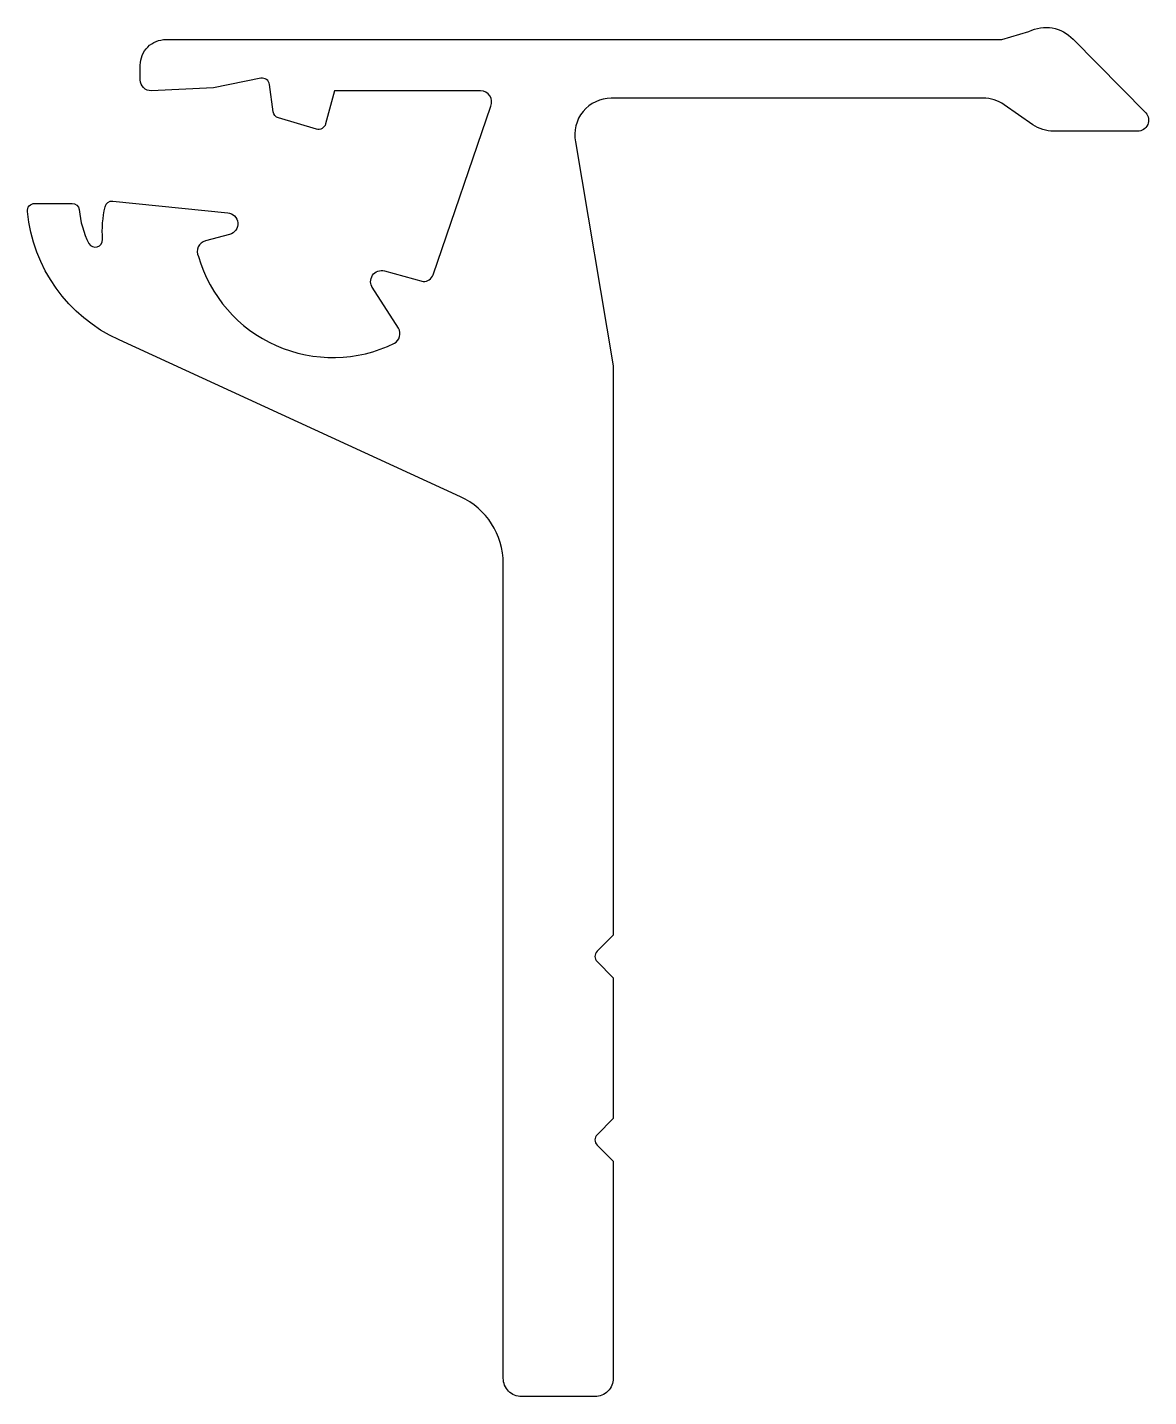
# Model space of a CAD drawing. Extents: x 164.8 to 195.3, y 208.3 to 245.6.
import ezdxf

# ---------------------------------------------------------------- set-up
doc = ezdxf.new("R2010")
doc.units = 0
doc.layers.get('0').update_dxf_attribs({"linetype": 'CONTINUOUS'})

msp = doc.modelspace()

# ---------------------------------------------------------------- linework, layer by layer
at = {"linetype": 'CONTINUOUS'}
msp.add_lwpolyline([(174.183, 238.535, -0.706804), (174.506, 238.999), (175.56, 238.71, 0.301947), (175.837, 238.894), (177.405, 243.494, 0.536161), (177.128, 243.91), (173.145, 243.91), (172.899, 243.007, -0.420192), (172.649, 242.868), (171.613, 243.173, -0.296532), (171.471, 243.339), (171.373, 244.082, 0.433771), (171.135, 244.252), (169.845, 243.994), (168.145, 243.91, -0.414214), (167.845, 244.21), (167.845, 244.61, -0.414214), (168.545, 245.31), (191.345, 245.31), (192.081, 245.526, -0.340761), (193.283, 245.315), (195.266, 243.312, -0.651871), (195.045, 242.81), (192.757, 242.81, -0.152553), (192.188, 242.988), (191.402, 243.532, 0.152553), (190.833, 243.71), (180.692, 243.71, 0.471347), (179.711, 242.52), (180.745, 236.41), (180.745, 220.893), (180.304, 220.451, 0.414214), (180.304, 220.169), (180.745, 219.727), (180.745, 215.893), (180.304, 215.451, 0.414214), (180.304, 215.169), (180.745, 214.727), (180.745, 208.81, -0.414214), (180.245, 208.31), (178.245, 208.31, -0.414214), (177.745, 208.81), (177.745, 231.028, 0.293081), (176.579, 232.845), (167.267, 237.12, -0.268433), (164.768, 240.617, -0.448775), (164.967, 240.841), (165.984, 240.841, -0.368973), (166.182, 240.672, 0.096314), (166.443, 239.751, 0.800859), (166.817, 239.862, -0.072381), (166.886, 240.752, -0.374427), (167.098, 240.907), (170.23, 240.586, -0.840612), (170.282, 239.998), (169.621, 239.82, 0.474391), (169.43, 239.397, 0.465821), (174.776, 237.027, 0.415585), (174.888, 237.437), (174.166, 238.561)], format="xyb", close=True, dxfattribs=at)

doc.saveas('drawing.dxf')
